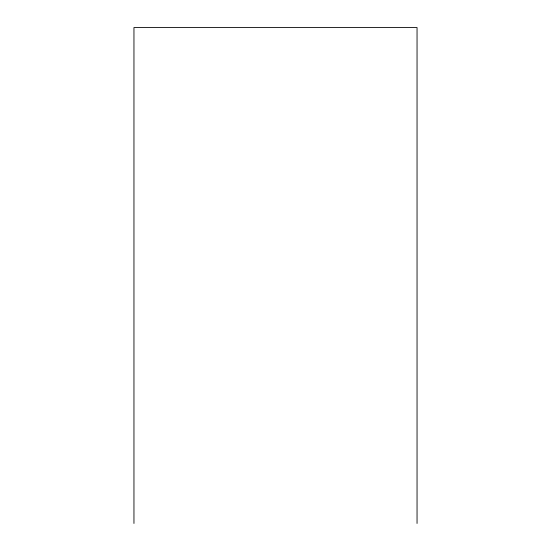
<?xml version="1.0" encoding="UTF-8"?>
<svg xmlns="http://www.w3.org/2000/svg" width="551" height="551" viewBox="0 0 551 551"><rect width="100%" height="100%" fill="white"/><g stroke="black" fill="none" stroke-linecap="round" stroke-linejoin="round"><path stroke-width="0.83" d="M417.045 523.45L417.045 27.55L133.955 27.55L133.955 523.45"/></g></svg>
